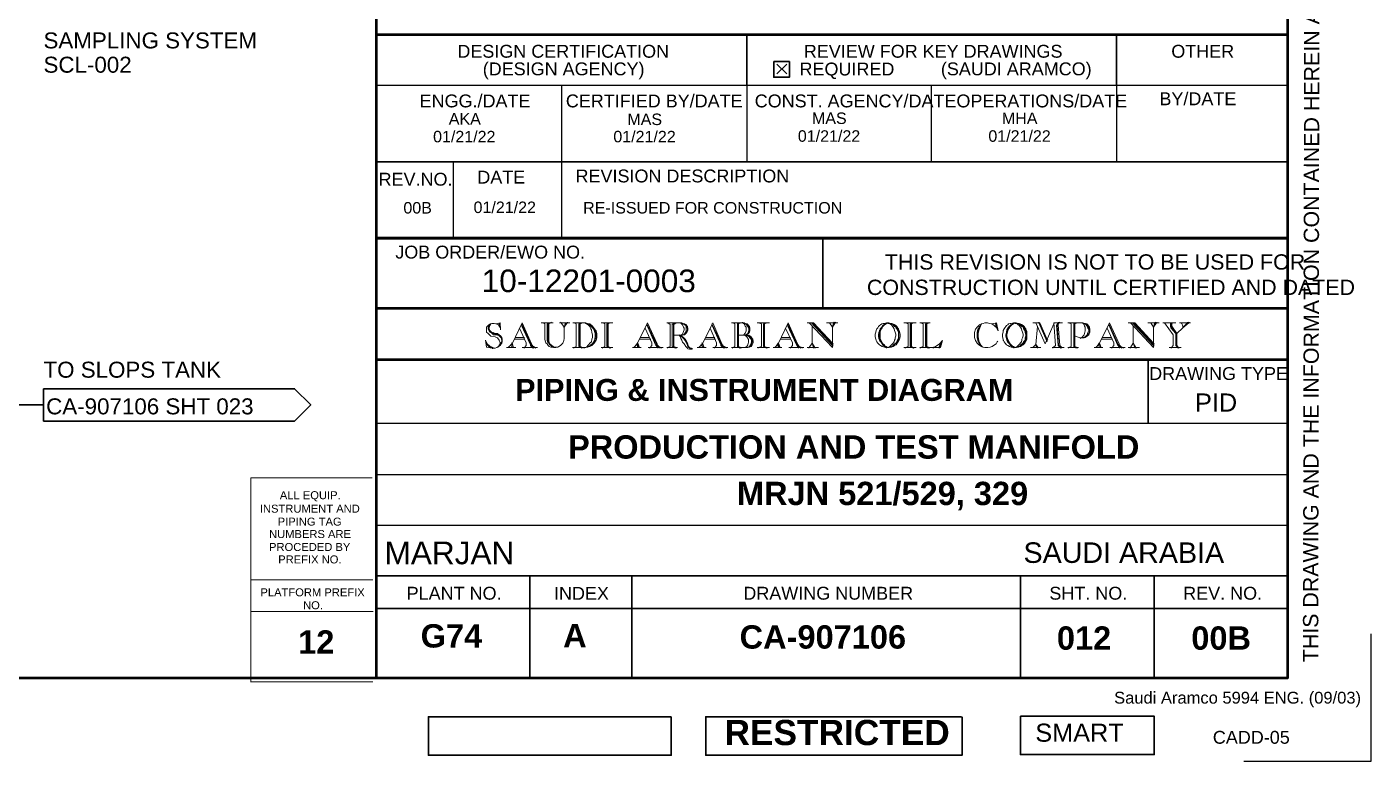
# Model space of a CAD drawing. Header units: millimetres. Extents: x 0 to 1016, y 0 to 711.
# Drawn here: x 805.1 to 1016, y 0.2 to 115.3 of the extents above; entities that cross this region are included whole.
import ezdxf

# ---------------------------------------------------------------- set-up
doc = ezdxf.new("R2010")
doc.units = ezdxf.units.MM
doc.layers.add('PDF_Geometry', color=7, linetype='Continuous')
doc.layers.add('PDF_Text', color=7, linetype='Continuous')
doc.styles.add('PDF Helvetica', font='arial.ttf')
doc.styles.add('PDF Helvetica Bold', font='arialbd.ttf')

msp = doc.modelspace()

# ---------------------------------------------------------------- linework, layer by layer
at = {"layer": 'PDF_Geometry', "lineweight": 50}
for points in [[(1002.98, 698.16), (13.04, 698.16), (13.04, 13.19), (1002.98, 13.19)], [(1002.98, 82.2), (859.98, 82.2)]]:
    msp.add_lwpolyline(points, close=True, dxfattribs=at)
for points in [[(859.98, 13.19), (859.98, 698.16)], [(859.98, 114.12), (1002.98, 114.12)], [(859.98, 82.2), (1002.98, 82.2)], [(859.98, 71.19), (1002.98, 71.19)], [(859.98, 63.15), (1002.98, 63.15)]]:
    msp.add_lwpolyline(points, dxfattribs=at)
at = {"layer": 'PDF_Geometry', "lineweight": 35}
for points in [[(918.06, 114.12), (918.06, 106.16)], [(976.06, 114.12), (976.06, 106.16)], [(922.8, 107.94), (924.33, 109.46)], [(922.8, 109.46), (924.33, 107.94)], [(859.98, 94.14), (1002.98, 94.14)], [(548.65, 81.86), (548.65, 80.59), (548.65, 56.03), (807.74, 56.03)], [(930, 71.19), (930, 82.2)], [(981.06, 53.16), (981.06, 63.15)], [(859.98, 29.19), (1002.98, 29.19)], [(884.02, 13.19), (884.02, 29.19)], [(900.03, 13.19), (900.03, 29.19)], [(960.99, 13.19), (960.99, 29.19)], [(981.99, 13.19), (981.99, 29.19)], [(859.98, 24.11), (1002.98, 24.11)], [(951.84, 7.1), (951.84, 1.08), (911.63, 1.08), (911.63, 7.1), (951.76, 7.1)]]:
    msp.add_lwpolyline(points, dxfattribs=at)
for points in [[(922.3, 109.88), (924.75, 109.88), (924.75, 107.43), (922.3, 107.43)], [(807.74, 58.57), (847.11, 58.57), (849.65, 56.03), (847.11, 53.49), (807.74, 53.49)], [(906.21, 7.1), (906.21, 1.08), (868.11, 1.08), (868.11, 7.1)], [(960.99, 7.18), (981.99, 7.18), (981.99, 1.17), (960.99, 1.17)]]:
    msp.add_lwpolyline(points, close=True, dxfattribs=at)
at = {"layer": 'PDF_Geometry', "lineweight": 25}
for points in [[(859.98, 106.16), (1002.98, 106.16)], [(889.02, 106.16), (889.02, 82.2)], [(918.06, 106.16), (918.06, 94.14)], [(947.02, 106.16), (947.02, 94.14)], [(976.06, 106.16), (976.06, 94.14)], [(872, 94.14), (872, 82.2)], [(859.98, 53.16), (1002.98, 53.16)], [(859.98, 45.11), (1002.98, 45.11)], [(859.98, 37.15), (1002.98, 37.15)], [(996.04, 0.15), (1016.02, 0.15), (1016.02, 20.13)]]:
    msp.add_lwpolyline(points, dxfattribs=at)
at = {"layer": 'PDF_Geometry', "lineweight": 9}
for points in [[(878.69, 68.73), (879.37, 68.9), (879.45, 67.8), (879.37, 68.31), (879.28, 68.31), (879.11, 68.57), (878.69, 68.73), (878.44, 68.82), (878.1, 68.82), (877.84, 68.73), (877.59, 68.57), (877.25, 68.23), (877.25, 67.46), (877.51, 67.21), (877.93, 66.79), (878.61, 66.7), (878.94, 66.53), (879.2, 66.19), (879.37, 65.77), (879.37, 65.6), (879.11, 65.18), (878.86, 65.01), (878.61, 64.92), (878.1, 64.92), (877.25, 65.09), (877.08, 66.19), (877.34, 65.6), (877.76, 65.26), (878.1, 65.09), (878.44, 64.92), (878.1, 65.01), (878.01, 65.09), (877.76, 65.18), (877.51, 65.35), (877.34, 65.6), (877.17, 65.86), (877.08, 65.94)], [(878.18, 68.82), (877.93, 68.73), (877.76, 68.48), (877.59, 67.97), (877.67, 67.8), (878.01, 67.46), (878.27, 67.38), (878.61, 67.21), (878.94, 67.21), (879.2, 67.04), (879.45, 66.87), (879.62, 66.62), (879.71, 66.36), (879.71, 66.03), (879.62, 65.69), (879.54, 65.6), (879.37, 65.35), (879.11, 65.18), (879.37, 65.43), (879.54, 65.69), (879.71, 65.94), (879.71, 66.28), (879.62, 66.53), (879.45, 66.79), (879.11, 67.04), (878.86, 67.13), (878.61, 67.13), (878.35, 67.21), (878.1, 67.3), (877.84, 67.46), (877.76, 67.72), (877.59, 67.97), (877.59, 68.4), (877.76, 68.65), (878.01, 68.82), (877.76, 68.65), (877.67, 68.57), (877.59, 68.48), (877.51, 68.14), (877.51, 67.89), (877.76, 67.46), (878.1, 67.21), (878.35, 67.04), (878.86, 67.04), (879.2, 66.87), (879.37, 66.7), (879.54, 66.53), (879.62, 66.19), (879.62, 65.94), (879.45, 65.69), (879.11, 65.18), (879.03, 65.09)], [(879.2, 68.82), (879.28, 68.31), (879.28, 68.23)], [(879.28, 68.82), (879.37, 68.23), (879.37, 68.14)], [(880.64, 65.01), (881.23, 65.6), (882.84, 68.9), (884.28, 65.6), (884.28, 65.52), (884.36, 65.43), (884.53, 65.18), (884.62, 65.18), (884.87, 65.01), (884.96, 64.92)], [(882.42, 68.06), (883.43, 65.77), (883.43, 65.35), (883.18, 65.01), (883.09, 64.92)], [(882.67, 68.57), (884.11, 65.43), (884.11, 65.35), (884.36, 65.09), (884.45, 65.01), (884.53, 64.92)], [(882.75, 68.73), (884.19, 65.52), (884.19, 65.35), (884.45, 65.09), (884.53, 65.09), (884.62, 65.01), (884.7, 64.92)], [(885.8, 68.9), (887.67, 68.9)], [(886.06, 68.9), (886.4, 68.73), (886.4, 66.28), (886.48, 65.94), (886.56, 65.77), (886.73, 65.6), (886.9, 65.35), (887.07, 65.18), (887.33, 65.09), (887.5, 65.09), (887.75, 65.01), (888.09, 65.01), (888.43, 65.09), (888.6, 65.18), (888.85, 65.35), (888.94, 65.43), (889.19, 65.69), (889.36, 66.11), (889.44, 66.45), (889.44, 68.23), (889.87, 68.9), (889.95, 68.99)], [(887.07, 68.9), (886.73, 68.73), (886.73, 66.19), (886.82, 65.94), (886.99, 65.69), (887.16, 65.43), (887.33, 65.35), (887.5, 65.18), (887.67, 65.09), (888.34, 65.09), (887.92, 65.09), (887.67, 65.18), (887.5, 65.35), (887.16, 65.6), (887.07, 65.77), (886.99, 66.11), (886.99, 68.73), (887.33, 68.9), (887.41, 68.99)], [(887.16, 68.9), (886.9, 68.73), (886.9, 66.03), (886.99, 65.86), (887.16, 65.52), (887.41, 65.35), (887.67, 65.18), (887.83, 65.09), (888.43, 65.09)], [(888.68, 68.9), (890.29, 68.9)], [(889.61, 68.9), (889.44, 68.23), (888.94, 68.9), (888.85, 68.99)], [(889.78, 68.9), (889.44, 68.23), (889.36, 68.14)], [(890.8, 68.9), (892.83, 68.9), (893.08, 68.82), (893.42, 68.73), (893.85, 68.4), (894.27, 67.8), (894.44, 67.63), (894.52, 67.21), (894.52, 66.53), (894.44, 66.19), (894.1, 65.69), (893.76, 65.35), (893.42, 65.18), (892.83, 65.01), (890.71, 65.01)], [(890.97, 68.9), (891.31, 68.73), (891.31, 65.18), (890.97, 65.01), (890.88, 64.92)], [(892.07, 68.9), (891.73, 68.73), (891.73, 65.18), (892.07, 65.01), (892.15, 64.92)], [(892.15, 68.9), (891.81, 68.73), (891.81, 65.18), (892.15, 65.01), (892.24, 64.92)], [(892.32, 68.9), (891.9, 68.73), (891.9, 65.18), (892.32, 65.01), (892.41, 64.92)], [(892.66, 68.9), (893.08, 68.82), (893.17, 68.73), (893.68, 68.48), (893.76, 68.31), (894.19, 67.8), (894.27, 67.72), (894.44, 67.04), (894.44, 66.62), (894.27, 66.28), (894.19, 65.86), (893.76, 65.43), (893.34, 65.18), (892.92, 65.09), (892.66, 65.01), (893.08, 65.09), (893.17, 65.18), (893.51, 65.35), (893.93, 65.69), (894.19, 66.11), (894.27, 66.7), (894.27, 67.21), (894.19, 67.55), (894.02, 67.97), (893.76, 68.23), (893.51, 68.48), (893.34, 68.57), (893.17, 68.73), (893.08, 68.73), (893, 68.82), (892.66, 68.9), (893.17, 68.57), (893.42, 68.31), (893.59, 67.97), (893.68, 67.8), (893.76, 67.38), (893.85, 67.04), (893.85, 66.62), (893.76, 66.36), (893.68, 65.94), (893.51, 65.77), (893.25, 65.43), (892.92, 65.09), (892.66, 65.01), (892.58, 64.92)], [(895.2, 68.9), (897.06, 68.9)], [(895.46, 68.9), (895.79, 68.73), (895.79, 65.18), (895.46, 65.01), (895.37, 64.92)], [(896.47, 68.9), (896.13, 68.73), (896.13, 65.18), (896.47, 65.01), (896.56, 64.92)], [(896.56, 68.9), (896.22, 68.73), (896.22, 65.18), (896.56, 65.01), (896.64, 64.92)], [(896.64, 68.9), (896.3, 68.73), (896.3, 65.18), (896.64, 65.01), (896.73, 64.92)], [(900.37, 65.01), (900.87, 65.6), (902.48, 68.9), (904.01, 65.6), (904.01, 65.43), (904.26, 65.18), (904.6, 65.01), (904.68, 64.92)], [(902.14, 68.06), (903.16, 65.77), (903.16, 65.35), (902.91, 65.01), (902.82, 64.92)], [(902.4, 68.73), (903.92, 65.52), (903.92, 65.35), (904.18, 65.09), (904.26, 65.09), (904.35, 65.01), (904.43, 64.92)], [(902.4, 68.57), (903.75, 65.43), (903.84, 65.35), (904.01, 65.09), (904.09, 65.09), (904.09, 64.92)], [(905.53, 68.9), (907.9, 68.9), (908.07, 68.82), (908.49, 68.65), (908.75, 68.31), (908.83, 67.97), (908.83, 67.72), (908.66, 67.38), (908.49, 67.21), (908.24, 67.04), (907.9, 66.96), (908.24, 67.04), (908.32, 67.04), (908.49, 67.3), (908.75, 67.8), (908.75, 68.06), (908.58, 68.4), (908.49, 68.57), (908.32, 68.73), (908.07, 68.82), (907.9, 68.82), (907.65, 68.9), (907.9, 68.82), (907.99, 68.82), (908.16, 68.73), (908.32, 68.57), (908.49, 68.48), (908.58, 68.23), (908.58, 67.8), (908.49, 67.46), (908.16, 67.04), (907.99, 66.96), (906.55, 66.96)], [(905.7, 68.9), (906.04, 68.65), (906.04, 65.18), (905.7, 65.01), (905.62, 64.92)], [(906.72, 68.9), (906.38, 68.65), (906.38, 65.18), (906.72, 65.01), (906.8, 64.92)], [(906.89, 68.9), (906.55, 68.65), (906.55, 65.18), (906.89, 65.01), (906.97, 64.92)], [(906.97, 68.9), (906.63, 68.65), (906.63, 65.18), (906.97, 65.01), (907.05, 64.92)], [(907.65, 68.9), (907.99, 68.57), (908.16, 68.23), (908.24, 68.06), (908.24, 67.8), (908.16, 67.55), (907.99, 67.13), (907.65, 66.96), (907.9, 66.79), (908.16, 66.62), (908.41, 66.36), (908.49, 66.19), (908.58, 66.11), (908.66, 65.94), (908.75, 65.69), (908.83, 65.6), (908.83, 65.35), (909, 65.18), (909, 65.09), (909.17, 64.92), (909.34, 64.92), (909.43, 64.84), (909.59, 64.84), (909.43, 64.76), (909.09, 64.76), (908.83, 64.84), (908.75, 64.92), (908.49, 65.18), (908.24, 65.6), (907.99, 65.86), (907.9, 66.19), (907.73, 66.45), (907.65, 66.7), (907.48, 66.96), (907.39, 67.04)], [(910.53, 65.01), (911.12, 65.6), (912.73, 68.9), (914.17, 65.6), (914.17, 65.52), (914.25, 65.43), (914.42, 65.18), (914.51, 65.18), (914.76, 65.01), (914.84, 64.92)], [(912.3, 68.06), (913.32, 65.77), (913.32, 65.35), (913.07, 65.01), (912.98, 64.92)], [(912.56, 68.73), (914.08, 65.52), (914.08, 65.35), (914.34, 65.09), (914.42, 65.09), (914.51, 65.01), (914.59, 64.92)], [(912.56, 68.57), (914, 65.43), (914, 65.35), (914.25, 65.09), (914.34, 65.01), (914.42, 64.92)], [(915.69, 68.9), (917.64, 68.9), (917.81, 68.82), (918.15, 68.73), (918.49, 68.31), (918.57, 68.06), (918.57, 67.72), (918.49, 67.46), (918.32, 67.21), (917.89, 66.96), (918.4, 66.96), (918.74, 66.7), (918.82, 66.62), (918.91, 66.45), (918.99, 66.36), (919.08, 66.03), (919.08, 65.77), (918.91, 65.43), (918.74, 65.18), (918.49, 65.09), (918.23, 65.01), (917.81, 65.01), (918.32, 65.09), (918.49, 65.18), (918.74, 65.35), (918.82, 65.52), (918.91, 65.86), (918.91, 66.11), (918.82, 66.45), (918.65, 66.62), (918.49, 66.79), (918.23, 66.96), (917.81, 66.96), (918.06, 67.04), (918.23, 67.21), (918.32, 67.38), (918.49, 67.55), (918.49, 68.06), (918.4, 68.31), (918.32, 68.4), (918.06, 68.65), (917.98, 68.73), (917.47, 68.9), (917.38, 68.99)], [(915.86, 68.9), (916.2, 68.73), (916.2, 65.18), (915.86, 65.01), (915.78, 64.92)], [(916.88, 68.9), (916.62, 68.73), (916.62, 65.18), (916.88, 65.01), (916.96, 64.92)], [(917.05, 68.9), (916.71, 68.73), (916.71, 65.18), (917.05, 65.01), (917.13, 64.92)], [(917.55, 66.96), (917.81, 67.3), (917.98, 67.63), (917.98, 68.23), (917.81, 68.4), (917.64, 68.73), (917.55, 68.82), (917.38, 68.9), (917.98, 68.65), (918.23, 68.31), (918.4, 67.97), (918.4, 67.72), (918.32, 67.55), (918.23, 67.21), (918.06, 67.13), (917.81, 67.04), (917.72, 66.96), (917.81, 66.96), (918.32, 66.79), (918.65, 66.45), (918.82, 66.11), (918.82, 65.86), (918.65, 65.43), (918.49, 65.18), (918.32, 65.09), (917.81, 65.01), (918.06, 65.18), (918.23, 65.43), (918.32, 65.86), (918.32, 66.28), (918.06, 66.7), (917.98, 66.79), (917.72, 66.96), (916.71, 66.96)], [(917.13, 68.9), (916.79, 68.73), (916.79, 65.18), (917.13, 65.01), (917.21, 64.92)], [(919.67, 68.9), (921.62, 68.9)], [(919.92, 68.9), (920.35, 68.73), (920.35, 65.18), (919.92, 65.01), (919.84, 64.92)], [(921.03, 68.9), (920.69, 68.73), (920.69, 65.18), (921.03, 65.01), (921.11, 64.92)], [(921.11, 68.9), (920.77, 68.73), (920.77, 65.18), (921.11, 65.01), (921.19, 64.92)], [(921.19, 68.9), (920.86, 68.73), (920.86, 65.18), (921.19, 65.01), (921.28, 64.92)], [(922.46, 65.01), (922.97, 65.6), (924.58, 68.9), (926.02, 65.6), (926.02, 65.52), (926.11, 65.43), (926.27, 65.18), (926.36, 65.18), (926.7, 65.01), (926.78, 64.92)], [(924.16, 68.06), (925.26, 65.77), (925.26, 65.35), (925, 65.01), (924.92, 64.92)], [(924.41, 68.57), (925.85, 65.43), (925.94, 65.35), (926.11, 65.09), (926.19, 65.09), (926.19, 64.92)], [(924.5, 68.73), (925.94, 65.52), (925.94, 65.43), (926.02, 65.35), (926.27, 65.09), (926.44, 65.01), (926.53, 64.92)], [(927.54, 68.9), (928.56, 68.9), (931.52, 65.69), (931.61, 65.6)], [(928.31, 68.4), (928.31, 65.69), (927.88, 65.01), (927.8, 64.92)], [(927.88, 68.9), (931.52, 65.01), (931.52, 68.23), (931.95, 68.9), (932.03, 68.99)], [(928.22, 68.9), (931.52, 65.35), (931.61, 65.26)], [(928.39, 68.9), (931.52, 65.6), (931.61, 65.52)], [(930.59, 68.9), (932.37, 68.9)], [(931.02, 68.9), (931.52, 68.23), (931.69, 68.9), (931.78, 68.99)], [(931.52, 68.23), (931.78, 68.9), (931.86, 68.99)], [(939.99, 64.92), (939.91, 65.01), (939.65, 65.09), (939.31, 65.18), (939.06, 65.35), (938.89, 65.43), (938.64, 65.69), (938.47, 65.94), (938.38, 66.11), (938.38, 66.19), (938.3, 66.36), (938.21, 66.7), (938.21, 67.13), (938.3, 67.46), (938.38, 67.72), (938.47, 67.97), (938.64, 68.14), (938.72, 68.31), (938.89, 68.48), (939.06, 68.57), (939.23, 68.73), (939.48, 68.82), (939.65, 68.82), (939.99, 68.9), (940.16, 68.9), (940.5, 68.82), (940.67, 68.82), (940.92, 68.73), (941.09, 68.57), (941.26, 68.48), (941.51, 68.23), (941.68, 67.97), (941.77, 67.8), (941.85, 67.72), (941.85, 67.55), (941.94, 67.38), (941.94, 66.53), (941.85, 66.36), (941.85, 66.19), (941.77, 66.11), (941.68, 65.94), (941.6, 65.77), (941.35, 65.6), (941.26, 65.43), (941.09, 65.35), (940.84, 65.18), (940.67, 65.09), (940.5, 65.09), (940.16, 65.01), (939.99, 65.09), (939.91, 65.09), (939.74, 65.18), (939.48, 65.35), (939.31, 65.6), (939.14, 65.86), (938.97, 65.94), (938.89, 66.19), (938.81, 66.45), (938.72, 66.79), (938.72, 67.04), (938.81, 67.38), (938.89, 67.55), (938.89, 67.72), (938.97, 67.8), (938.97, 67.97), (939.23, 68.23), (939.4, 68.48), (939.48, 68.57), (939.65, 68.65), (939.82, 68.73), (939.91, 68.82), (940.16, 68.9), (940.58, 68.82), (940.75, 68.73), (940.84, 68.73), (941.01, 68.57), (941.09, 68.48), (941.26, 68.31), (941.43, 68.23), (941.51, 68.06), (941.6, 67.97), (941.77, 67.72), (941.85, 67.38), (941.85, 66.53), (941.77, 66.36), (941.68, 66.11), (941.6, 65.94), (941.51, 65.77), (941.09, 65.43), (940.92, 65.26), (940.75, 65.18), (940.58, 65.09), (940.16, 65.01), (939.82, 65.18), (939.65, 65.35), (939.4, 65.52), (939.23, 65.77), (939.06, 66.11), (938.89, 66.45), (938.89, 67.46), (938.97, 67.55), (939.06, 67.8), (939.14, 68.06), (939.23, 68.23), (939.48, 68.48), (939.74, 68.65), (939.82, 68.73), (940.16, 68.9), (940.24, 68.82), (940.5, 68.73), (940.75, 68.57), (940.84, 68.48), (941.01, 68.23), (941.18, 67.97), (941.26, 67.72), (941.35, 67.46), (941.43, 67.13), (941.43, 66.87), (941.35, 66.53), (941.35, 66.36), (941.26, 66.19), (941.18, 65.94), (941.09, 65.77), (940.92, 65.6), (940.75, 65.43), (940.5, 65.18), (940.33, 65.09), (940.16, 65.01), (939.91, 65.18), (939.74, 65.26), (939.65, 65.43), (939.4, 65.6), (939.31, 65.77), (939.14, 66.11), (938.97, 66.45), (938.97, 67.46), (939.06, 67.63), (939.14, 67.89), (939.23, 67.97), (939.31, 68.14), (939.4, 68.31), (939.57, 68.48), (939.65, 68.57), (939.91, 68.73), (940.16, 68.9), (940.33, 68.9), (940.67, 68.82), (940.84, 68.82), (941.18, 68.65), (941.43, 68.48), (941.6, 68.31), (941.77, 68.06), (941.85, 67.97), (941.94, 67.72), (942.02, 67.55), (942.11, 67.13), (942.11, 66.7), (942.02, 66.36), (941.94, 66.19), (941.94, 66.11), (941.77, 65.86), (941.68, 65.69), (941.51, 65.43), (941.26, 65.35), (941.01, 65.18), (940.75, 65.09), (940.41, 65.01), (939.82, 65.01)], [(942.7, 68.9), (944.65, 68.9)], [(942.95, 68.9), (943.38, 68.73), (943.38, 65.18), (942.95, 65.01), (942.87, 64.92)], [(944.05, 68.9), (943.72, 68.73), (943.72, 65.18), (944.05, 65.01), (944.14, 64.92)], [(944.14, 68.9), (943.8, 68.73), (943.8, 65.18), (944.14, 65.01), (944.22, 64.92)], [(944.22, 68.9), (943.89, 68.73), (943.89, 65.18), (944.22, 65.01), (944.31, 64.92)], [(945.24, 68.9), (946.85, 68.9)], [(945.32, 68.9), (945.75, 68.73), (945.75, 65.18), (945.32, 65.01), (945.24, 64.92)], [(946.43, 68.9), (946.09, 68.73), (946.09, 65.18), (946.43, 65.01), (946.51, 64.92)], [(946.59, 68.9), (946.17, 68.73), (946.17, 65.18), (946.59, 65.01), (946.68, 64.92)], [(946.68, 68.9), (946.34, 68.73), (946.34, 65.18), (946.68, 65.01), (946.76, 64.92)], [(956.59, 68.73), (957.26, 68.9), (957.52, 67.63), (957.18, 68.23), (957.01, 68.4), (956.59, 68.73), (956.16, 68.82), (955.82, 68.9), (955.4, 68.9), (955.15, 68.82), (954.89, 68.73), (954.55, 68.57), (954.47, 68.48), (954.22, 68.23), (953.96, 67.89), (953.79, 67.38), (953.79, 66.62), (953.96, 66.11), (954.22, 65.69), (954.47, 65.43), (954.89, 65.18), (955.15, 65.09), (955.4, 65.01), (955.91, 65.01), (956.25, 65.09), (956.59, 65.18), (956.92, 65.43), (957.18, 65.6), (957.35, 65.94), (957.43, 66.03)], [(954.89, 68.73), (954.64, 68.14), (954.47, 67.72), (954.38, 67.21), (954.38, 66.7), (954.47, 66.11), (954.55, 65.94), (954.81, 65.43), (954.81, 65.35), (955.06, 65.09), (954.72, 65.43), (954.55, 65.77), (954.38, 66.11), (954.3, 66.62), (954.3, 67.21), (954.38, 67.72), (954.47, 67.97), (954.64, 68.31), (954.89, 68.73), (954.72, 68.48), (954.55, 68.31), (954.47, 68.06), (954.3, 67.89), (954.22, 67.38), (954.22, 66.62), (954.38, 65.94), (954.47, 65.86), (954.55, 65.6), (954.64, 65.43), (954.81, 65.35), (954.98, 65.18), (955.06, 65.09)], [(957.52, 67.63), (957.26, 68.9), (956.59, 68.73), (956.5, 68.65)], [(957.09, 68.82), (957.18, 68.23), (957.18, 68.14)], [(957.18, 68.82), (957.35, 67.97), (957.35, 67.89)], [(959.97, 64.92), (959.89, 65.01), (959.55, 65.09), (959.3, 65.18), (959.04, 65.35), (958.79, 65.43), (958.62, 65.69), (958.45, 65.94), (958.36, 66.11), (958.28, 66.19), (958.28, 66.36), (958.19, 66.7), (958.19, 67.13), (958.28, 67.46), (958.28, 67.72), (958.45, 67.97), (958.53, 68.14), (958.7, 68.31), (958.79, 68.48), (959.04, 68.57), (959.13, 68.73), (959.38, 68.82), (959.55, 68.82), (959.89, 68.9), (960.14, 68.9), (960.48, 68.82), (960.65, 68.82), (960.9, 68.73), (960.99, 68.57), (961.16, 68.48), (961.41, 68.23), (961.67, 67.97), (961.75, 67.8), (961.75, 67.72), (961.84, 67.55), (961.92, 67.38), (961.92, 66.53), (961.84, 66.36), (961.75, 66.19), (961.75, 66.11), (961.67, 65.94), (961.5, 65.77), (961.33, 65.6), (961.16, 65.43), (960.99, 65.35), (960.82, 65.18), (960.65, 65.09), (960.48, 65.09), (960.14, 65.01), (959.97, 65.09), (959.89, 65.09), (959.63, 65.18), (959.46, 65.35), (959.3, 65.6), (959.04, 65.86), (958.96, 65.94), (958.87, 66.19), (958.79, 66.45), (958.7, 66.79), (958.7, 67.04), (958.79, 67.38), (958.79, 67.55), (958.87, 67.72), (958.87, 67.8), (958.96, 67.97), (959.13, 68.23), (959.38, 68.48), (959.46, 68.57), (959.63, 68.65), (959.8, 68.73), (959.89, 68.82), (960.14, 68.9), (960.57, 68.82), (960.65, 68.73), (960.82, 68.73), (960.9, 68.57), (961.07, 68.48), (961.24, 68.31), (961.41, 68.23), (961.5, 68.06), (961.5, 67.97), (961.67, 67.72), (961.75, 67.38), (961.84, 67.04), (961.84, 66.87), (961.75, 66.53), (961.75, 66.36), (961.67, 66.11), (961.5, 65.94), (961.41, 65.77), (961.07, 65.43), (960.9, 65.26), (960.65, 65.18), (960.57, 65.09), (960.14, 65.01), (959.8, 65.18), (959.63, 65.35), (959.38, 65.52), (959.13, 65.77), (959.04, 66.11), (958.87, 66.45), (958.79, 66.79), (958.79, 67.04), (958.87, 67.46), (958.87, 67.55), (959.04, 67.8), (959.13, 68.06), (959.21, 68.23), (959.46, 68.48), (959.63, 68.65), (959.8, 68.73), (960.14, 68.9), (960.23, 68.82), (960.48, 68.73), (960.65, 68.57), (960.82, 68.48), (960.99, 68.23), (961.16, 67.97), (961.24, 67.72), (961.33, 67.46), (961.41, 67.13), (961.41, 66.87), (961.33, 66.53), (961.24, 66.36), (961.24, 66.19), (961.16, 65.94), (960.99, 65.77), (960.9, 65.6), (960.73, 65.43), (960.48, 65.18), (960.31, 65.09), (960.14, 65.01), (959.89, 65.18), (959.72, 65.26), (959.55, 65.43), (959.38, 65.6), (959.3, 65.77), (959.13, 66.11), (958.96, 66.45), (958.87, 66.79), (958.87, 67.04), (958.96, 67.46), (959.04, 67.63), (959.13, 67.89), (959.13, 67.97), (959.3, 68.14), (959.38, 68.31), (959.55, 68.48), (959.63, 68.57), (959.89, 68.73), (960.14, 68.9), (960.31, 68.9), (960.65, 68.82), (960.82, 68.82), (961.16, 68.65), (961.41, 68.48), (961.58, 68.31), (961.75, 68.06), (961.84, 67.97), (961.92, 67.72), (962, 67.55), (962, 66.36), (961.92, 66.19), (961.92, 66.11), (961.75, 65.86), (961.67, 65.69), (961.41, 65.43), (961.24, 65.35), (960.99, 65.18), (960.65, 65.09), (960.4, 65.01), (959.8, 65.01)], [(962.94, 68.9), (964.04, 68.9), (965.22, 66.28), (965.31, 66.19)], [(962.94, 65.01), (963.44, 65.52), (963.7, 68.31), (963.7, 68.4)], [(963.44, 68.9), (964.88, 65.6), (966.24, 68.73), (966.32, 68.82)], [(965.14, 66.11), (963.95, 68.9), (963.87, 68.99)], [(963.87, 68.9), (965.14, 66.03), (965.22, 65.94)], [(967.59, 68.9), (966.24, 68.9), (966.49, 65.35), (966.15, 65.01), (966.07, 64.92)], [(967, 68.99), (966.92, 68.9), (966.66, 68.48), (966.92, 65.35), (967.25, 65.01), (967.34, 64.92)], [(967, 68.9), (966.75, 68.48), (967, 65.35), (967.34, 65.01), (967.42, 64.92)], [(967.51, 65.01), (967.17, 65.35), (966.92, 68.57), (967.08, 68.9), (967.17, 68.99)], [(968.44, 68.9), (970.73, 68.9), (970.98, 68.82), (971.15, 68.82), (971.4, 68.73), (971.57, 68.57), (971.83, 68.23), (971.91, 67.89), (971.91, 67.46), (971.74, 67.04), (971.49, 66.79), (971.15, 66.62), (970.98, 66.53), (970.64, 66.53), (970.98, 66.62), (971.15, 66.62), (971.49, 66.96), (971.74, 67.21), (971.83, 67.55), (971.83, 67.8), (971.74, 68.14), (971.49, 68.48), (971.4, 68.57), (971.15, 68.82), (970.73, 68.9), (971.15, 68.73), (971.49, 68.4), (971.57, 68.06), (971.66, 67.97), (971.74, 67.72), (971.57, 67.38), (971.49, 67.04), (971.15, 66.7), (970.64, 66.53), (970.47, 66.53), (970.22, 66.62), (969.88, 66.7), (969.54, 66.87), (969.46, 66.96)], [(968.61, 68.9), (968.95, 68.73), (968.95, 65.18), (968.61, 65.01), (968.52, 64.92)], [(969.62, 68.9), (969.37, 68.73), (969.37, 65.18), (969.62, 65.01), (969.71, 64.92)], [(969.71, 68.9), (969.46, 68.73), (969.46, 65.18), (969.71, 65.01), (969.79, 64.92)], [(969.88, 68.9), (969.54, 68.73), (969.54, 65.18), (969.88, 65.01), (969.96, 64.92)], [(970.73, 68.9), (970.98, 68.65), (971.06, 68.4), (971.15, 68.23), (971.15, 67.63), (970.98, 67.04), (970.64, 66.62), (970.47, 66.53), (970.39, 66.45)], [(972.84, 65.01), (973.35, 65.6), (974.96, 68.9), (976.48, 65.6), (976.48, 65.43), (976.74, 65.18), (977.08, 65.01), (977.16, 64.92)], [(974.62, 68.06), (975.64, 65.77), (975.64, 65.35), (975.38, 65.01), (975.3, 64.92)], [(974.87, 68.73), (976.31, 65.52), (976.31, 65.43), (976.4, 65.35), (976.65, 65.09), (976.74, 65.09), (976.82, 65.01), (976.91, 64.92)], [(974.87, 68.57), (976.23, 65.43), (976.31, 65.35), (976.48, 65.09), (976.57, 65.09), (976.57, 64.92)], [(977.92, 68.9), (978.94, 68.9), (981.9, 65.69), (981.99, 65.6)], [(978.68, 68.4), (978.68, 65.69), (978.26, 65.01), (978.18, 64.92)], [(978.26, 68.9), (981.9, 65.01), (981.9, 68.23), (982.33, 68.9), (982.41, 68.99)], [(978.6, 68.9), (981.9, 65.35), (981.99, 65.26)], [(978.77, 68.9), (981.9, 65.6), (981.99, 65.52)], [(980.97, 68.9), (982.75, 68.9)], [(981.48, 68.9), (981.9, 68.23), (982.07, 68.9), (982.16, 68.99)], [(981.9, 68.23), (982.16, 68.9), (982.24, 68.99)], [(983.34, 68.9), (985.37, 68.9)], [(983.6, 68.9), (984.95, 67.04), (984.95, 65.35), (984.7, 65.01), (984.61, 64.92)], [(984.61, 68.9), (984.53, 68.73), (984.53, 68.4), (984.61, 68.14), (985.37, 67.21), (985.37, 65.35), (985.63, 65.01), (985.71, 64.92)], [(984.78, 68.9), (984.7, 68.82), (984.61, 68.57), (984.61, 68.48), (984.78, 68.14), (985.46, 67.21), (985.46, 65.35), (985.71, 65.01), (985.8, 64.92)], [(984.95, 68.9), (984.78, 68.82), (984.78, 68.4), (984.87, 68.23), (985.54, 67.21), (985.54, 65.35), (985.8, 65.01), (985.88, 64.92)], [(985.54, 67.21), (986.47, 68.14), (987.41, 68.9), (987.49, 68.99)], [(985.97, 68.9), (987.66, 68.9)], [(986.22, 68.9), (986.3, 68.82), (986.47, 68.4), (986.47, 68.14), (987.15, 68.9), (987.24, 68.99)], [(986.47, 68.14), (987.32, 68.9), (987.41, 68.99)], [(877.17, 65.69), (877.34, 65.43), (877.59, 65.18), (877.76, 65.09), (878.1, 64.92), (878.18, 64.84)], [(881.23, 65.01), (881.06, 65.43), (880.98, 65.52)], [(881.48, 65.01), (881.23, 65.69), (881.15, 65.77)], [(881.4, 65.01), (881.23, 65.6), (881.15, 65.69)], [(881.57, 66.36), (883.26, 66.36)], [(881.74, 66.62), (883.18, 66.62)], [(900.96, 65.01), (900.79, 65.43), (900.7, 65.52)], [(901.13, 65.01), (900.87, 65.6), (900.79, 65.69)], [(901.21, 65.01), (900.96, 65.69), (900.87, 65.77)], [(901.3, 66.36), (902.99, 66.36)], [(901.38, 66.62), (902.82, 66.62)], [(907.65, 66.96), (907.73, 66.79), (907.9, 66.7), (908.32, 66.36), (908.49, 66.11), (908.58, 65.86), (908.75, 65.69), (908.75, 65.43), (908.83, 65.18), (909.09, 65.01), (909.34, 64.84), (909.51, 64.84), (909.26, 64.84), (909, 65.01), (908.83, 65.18), (908.75, 65.35), (908.75, 65.52), (908.66, 65.6), (908.58, 65.86), (908.41, 66.11), (908.32, 66.19), (908.24, 66.36), (908.16, 66.45), (907.99, 66.62), (907.9, 66.7), (907.73, 66.79), (907.65, 66.79), (907.56, 66.96), (907.48, 67.04)], [(911.12, 65.01), (910.95, 65.43), (910.86, 65.52)], [(911.37, 65.01), (911.12, 65.69), (911.03, 65.77)], [(911.29, 65.01), (911.12, 65.6), (911.03, 65.69)], [(911.46, 66.36), (913.15, 66.36)], [(911.63, 66.62), (913.07, 66.62)], [(923.06, 65.01), (922.89, 65.43), (922.8, 65.52)], [(923.14, 65.01), (922.97, 65.6), (922.89, 65.69)], [(923.31, 65.01), (923.06, 65.69), (922.97, 65.77)], [(923.4, 66.36), (925, 66.36)], [(923.48, 66.62), (924.92, 66.62)], [(928.31, 65.69), (928.56, 65.01), (928.65, 64.92)], [(928.65, 65.01), (928.31, 65.69), (928.73, 65.01), (928.81, 64.92)], [(945.24, 65.01), (948.46, 65.01), (948.8, 66.11), (948.29, 65.6), (947.95, 65.35), (947.7, 65.18), (947.44, 65.09), (947.36, 65.01), (947.27, 64.92)], [(948.63, 65.94), (948.29, 65.01), (948.2, 64.92)], [(948.2, 65.01), (948.46, 65.69), (948.54, 65.77)], [(963.53, 65.01), (963.44, 65.52), (963.44, 65.6)], [(963.78, 65.01), (963.44, 65.52), (963.61, 65.01), (963.7, 64.92)], [(973.43, 65.01), (973.27, 65.43), (973.18, 65.52)], [(973.6, 65.01), (973.35, 65.6), (973.27, 65.69)], [(973.69, 65.01), (973.43, 65.69), (973.35, 65.77)], [(973.77, 66.36), (975.47, 66.36)], [(973.86, 66.62), (975.3, 66.62)], [(978.68, 65.69), (978.94, 65.01), (979.02, 64.92)], [(979.02, 65.01), (978.68, 65.69), (979.11, 65.01), (979.19, 64.92)], [(880.38, 65.01), (881.82, 65.01)], [(882.84, 65.01), (885.21, 65.01)], [(895.2, 65.01), (897.06, 65.01)], [(900.11, 65.01), (901.47, 65.01)], [(902.57, 65.01), (904.94, 65.01)], [(905.53, 65.01), (907.22, 65.01)], [(910.27, 65.01), (911.71, 65.01)], [(912.73, 65.01), (915.1, 65.01)], [(915.69, 65.01), (917.89, 65.01)], [(919.67, 65.01), (921.62, 65.01)], [(922.21, 65.01), (923.57, 65.01)], [(924.67, 65.01), (927.04, 65.01)], [(927.54, 65.01), (929.32, 65.01)], [(942.7, 65.01), (944.65, 65.01)], [(964.21, 65.01), (962.6, 65.01)], [(965.98, 65.01), (967.85, 65.01)], [(968.44, 65.01), (970.13, 65.01)], [(972.59, 65.01), (973.94, 65.01)], [(975.04, 65.01), (977.41, 65.01)], [(977.92, 65.01), (979.7, 65.01)], [(984.36, 65.01), (986.22, 65.01)], [(859.3, 44.6), (840.25, 44.6), (840.25, 12.51)], [(859.39, 28.6), (840.25, 28.6)], [(840.34, 23.61), (859.47, 23.61)], [(840.25, 12.6), (859.39, 12.6)]]:
    msp.add_lwpolyline(points, dxfattribs=at)

# ---------------------------------------------------------------- texts
at = {"layer": 'PDF_Text', "insert": (1006.75, 15.66), "char_height": 2.40079, "attachment_point": 4, "rotation": 89.8969, "style": 'PDF Helvetica'}
msp.add_mtext('THIS DRAWING AND THE INFORMATION CONTAINED HEREIN ARE THE SOLE PROPERTY OF SAUDI ARAMCO. NO REPRODUCTION IN FULL, OR IN PART, SHALL BE OBTAINED FROM THIS DRAWING WITHOUT THE WRITTEN CONSENT OF SAUDI ARAMCO.', dxfattribs=at)
at = {"layer": 'PDF_Text', "attachment_point": 4}
for s, insert, char_height, style in [('SAMPLING SYSTEM', (807.72, 113.18), 2.5098, 'PDF Helvetica'), ('DESIGN CERTIFICATION', (872.66, 111.48), 2.0188, 'PDF Helvetica'), ('REVIEW FOR KEY DRAWINGS', (927.02, 111.48), 2.0188, 'PDF Helvetica'), ('OTHER', (984.67, 111.48), 2.019, 'PDF Helvetica'), ('SCL-002', (807.72, 109.37), 2.51, 'PDF Helvetica'), ('(DESIGN AGENCY)', (876.64, 108.43), 2.0188, 'PDF Helvetica'), ('REQUIRED', (926.34, 108.43), 2.019, 'PDF Helvetica'), ('(SAUDI ARAMCO)', (948.52, 108.43), 2.0188, 'PDF Helvetica'), ('ENGG./DATE', (866.73, 103.69), 2.019, 'PDF Helvetica'), ('CERTIFIED BY/DATE', (889.68, 103.69), 2.0188, 'PDF Helvetica'), ('CONST. AGENCY/DATEOPERATIONS/DATE', (919.31, 103.69), 2.0188, 'PDF Helvetica'), ('BY/DATE', (982.81, 104.03), 2.019, 'PDF Helvetica'), ('AKA', (871.31, 100.9), 1.8, 'PDF Helvetica'), ('MAS', (899.33, 100.81), 1.8, 'PDF Helvetica'), ('MAS', (928.29, 100.98), 1.8, 'PDF Helvetica'), ('MHA', (958.09, 100.98), 1.8, 'PDF Helvetica'), ('01/21/22', (926.08, 98.19), 1.8, 'PDF Helvetica'), ('01/21/22', (955.97, 98.19), 1.8, 'PDF Helvetica'), ('01/21/22', (868.85, 98.1), 1.8, 'PDF Helvetica'), ('01/21/22', (897.13, 98.1), 1.8, 'PDF Helvetica'), ('REVISION DESCRIPTION', (891.2, 91.92), 2.0188, 'PDF Helvetica'), ('REV.NO.', (860.3, 91.41), 2.019, 'PDF Helvetica'), ('DATE', (875.79, 91.75), 2.019, 'PDF Helvetica'), ('00B', (864.19, 86.93), 1.8, 'PDF Helvetica'), ('01/21/22', (875.2, 87.01), 1.8, 'PDF Helvetica'), ('RE-ISSUED FOR CONSTRUCTION', (892.39, 86.93), 1.8005, 'PDF Helvetica'), ('JOB ORDER/EWO NO.', (862.92, 79.98), 2.0188, 'PDF Helvetica'), ('THIS REVISION IS NOT TO BE USED FOR', (939.72, 78.43), 2.4008, 'PDF Helvetica'), ('10-12201-0003', (876.47, 75.46), 3.5467, 'PDF Helvetica'), ('CONSTRUCTION UNTIL CERTIFIED AND DATED', (936.92, 74.45), 2.4008, 'PDF Helvetica'), ('TO SLOPS TANK', (807.72, 61.53), 2.5098, 'PDF Helvetica'), ('DRAWING TYPE', (981.2, 60.93), 2.0188, 'PDF Helvetica'), ('PIPING & INSTRUMENT DIAGRAM', (881.72, 58.35), 3.4376, 'PDF Helvetica Bold'), ('CA-907106 SHT 023', (808.14, 55.78), 2.5098, 'PDF Helvetica'), ('PID', (988.4, 56.4), 2.837, 'PDF Helvetica'), ('PRODUCTION AND TEST MANIFOLD', (890.02, 49.4), 3.6557, 'PDF Helvetica Bold'), ('ALL EQUIP.', (844.8, 41.69), 1.255, 'PDF Helvetica'), ('MRJN 521/529, 329', (916.52, 41.73), 3.6551, 'PDF Helvetica Bold'), ('INSTRUMENT AND', (841.67, 39.74), 1.2549, 'PDF Helvetica'), ('PIPING TAG', (844.47, 37.71), 1.255, 'PDF Helvetica'), ('NUMBERS ARE', (843.11, 35.76), 1.2549, 'PDF Helvetica'), ('PROCEDED BY', (843.11, 33.73), 1.2549, 'PDF Helvetica'), ('MARJAN', (861.23, 32.78), 3.547, 'PDF Helvetica'), ('SAUDI ARABIA', (961.48, 32.83), 3.2192, 'PDF Helvetica'), ('PREFIX NO.', (844.55, 31.78), 1.255, 'PDF Helvetica'), ('PLANT NO.', (864.7, 26.47), 2.019, 'PDF Helvetica'), ('INDEX', (887.82, 26.47), 2.019, 'PDF Helvetica'), ('DRAWING NUMBER', (917.53, 26.47), 2.0188, 'PDF Helvetica'), ('SHT. NO.', (965.54, 26.47), 2.019, 'PDF Helvetica'), ('REV. NO.', (986.54, 26.47), 2.019, 'PDF Helvetica'), ('PLATFORM PREFIX', (841.76, 26.62), 1.2549, 'PDF Helvetica'), ('NO.', (848.45, 24.59), 1.255, 'PDF Helvetica'), ('G74', (866.9, 19.77), 3.656, 'PDF Helvetica Bold'), ('A', (889.25, 19.85), 3.66, 'PDF Helvetica Bold'), ('CA-907106', (916.94, 19.6), 3.656, 'PDF Helvetica Bold'), ('012', (966.72, 19.43), 3.656, 'PDF Helvetica Bold'), ('00B', (987.81, 19.43), 3.656, 'PDF Helvetica Bold'), ('12', (847.68, 18.84), 3.656, 'PDF Helvetica Bold'), ('Saudi Aramco 5994 ENG. (09/03)', (975.7, 9.82), 1.855, 'PDF Helvetica'), ('RESTRICTED', (914.57, 4.61), 3.96, 'PDF Helvetica Bold'), ('SMART', (963.34, 4.59), 2.837, 'PDF Helvetica'), ('CADD-05', (991.19, 3.87), 2.019, 'PDF Helvetica')]:
    msp.add_mtext(s, dxfattribs=dict(at, insert=insert, char_height=char_height, style=style))

doc.saveas('drawing.dxf')
